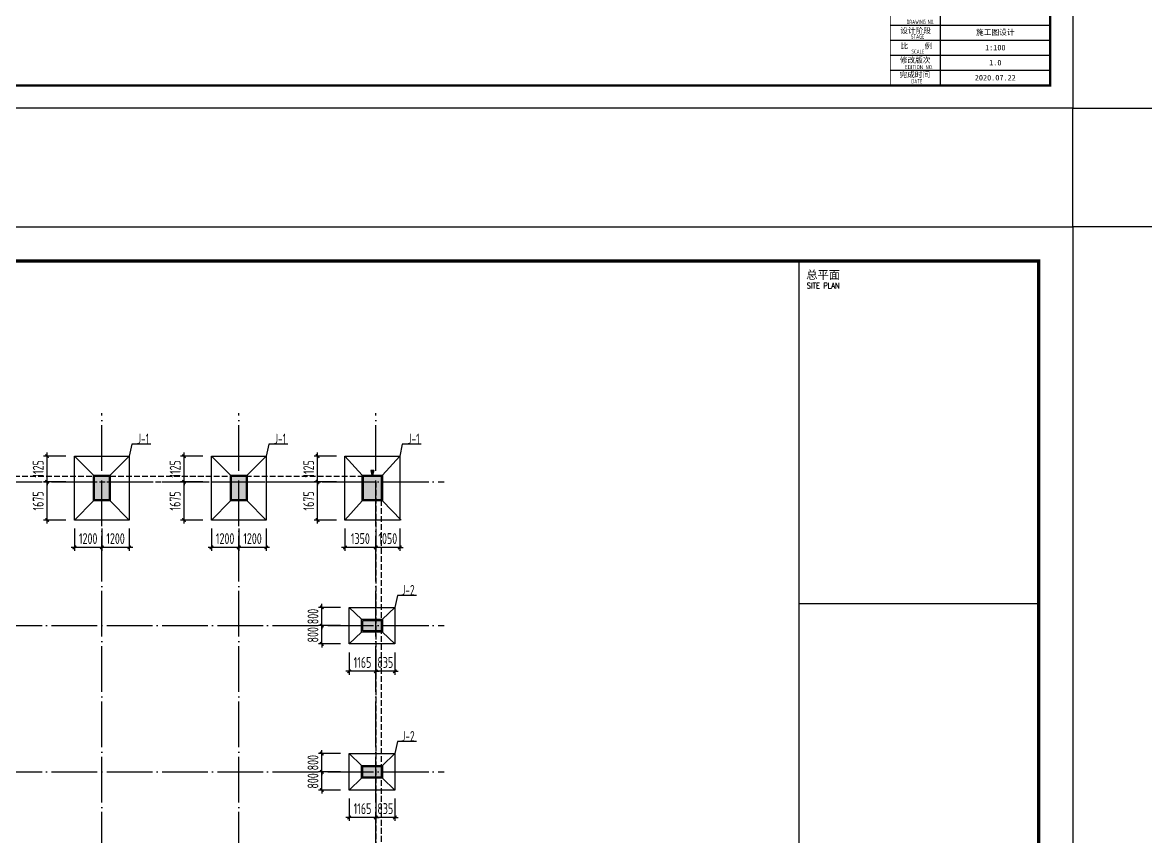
# Model space of a CAD drawing. Extents: x 2303022 to 2899168, y 17226141 to 18257813.
# Drawn here: x 2483829 to 2533029, y 18114846 to 18150493 of the extents above; entities that cross this region are included whole.
import ezdxf
from ezdxf.enums import TextEntityAlignment as Align

# ---------------------------------------------------------------- set-up
doc = ezdxf.new("R2010")
doc.units = 0
doc.header["$LTSCALE"] = 1000
doc.header["$MEASUREMENT"] = 0
for name, pattern in [('94', [0]), ('DASH', [0.35, 0.25, -0.1]), ('DOTE', [2.42, 2, -0.2, 0.02, -0.2])]:
    doc.linetypes.add(name, pattern=pattern)
doc.layers.get('Defpoints').update_dxf_attribs({"color": 250})
for name, color, linetype in [('1', 7, 'Continuous'), ('3', 3, 'Continuous'), ('3T_WOOD', 21, 'Continuous'), ('COLU', 253, 'Continuous'), ('COLU_DIM', 3, 'Continuous'), ('COLU_HATCH', 251, 'Continuous'), ('dim', 7, 'Continuous'), ('DOTE', 1, 'DOTE'), ('LVTRY', 6, 'Continuous'), ('PUB_TITLE', 4, 'Continuous'), ('R-tec-ysd', 1, 'Continuous'), ('S_SURFACE', 6, 'Continuous'), ('TK', 4, 'Continuous'), ('搅拌桩', 136, 'Continuous')]:
    doc.layers.add(name, color=color, linetype=linetype)
doc.styles.add('ROMANS', font='romans', dxfattribs={"width": 0.65, "height": 231.275})
doc.styles.add('TSSD_Dimension', font='Tssdeng.shx', dxfattribs={"width": 0.7, "bigfont": 'hztxt.shx'})
doc.styles.add('TSSD_REIN', font='tssdeng.shx', dxfattribs={"width": 0.7, "bigfont": 'tssdchn.shx'})
doc.styles.add('图签宋体', font='', dxfattribs={"height": 300})
doc.styles.get('图签宋体').set_extended_font_data('NSimSun')
doc.dimstyles.new('TSSD_150_150', dxfattribs={"dimtxt": 475, "dimasz": 150, "dimexe": 150, "dimexo": 375, "dimgap": 150, "dimtad": 1, "dimdec": 0, "dimzin": 0, "dimdsep": 46, "dimtxsty": 'TSSD_Dimension', "dimblk": 'ARCHTICK', "dimcen": 0, "dimdle": 150, "dimclrt": 7, "dimadec": 0, "dimazin": 0, "dimtfac": 1, "dimtdec": 0, "dimtix": 1, "dimtmove": 2, "dimatfit": 3, "dimfxl": 0, "dimtolj": 1, "dimtzin": 0, "dimarcsym": 0})

# ---------------------------------------------------------------- blocks, each defined once
blk = doc.blocks.new('_ArchTick')
at = {"color": 0, "linetype": 'ByBlock', "const_width": 0.4}
blk.add_lwpolyline([(-0.5, -0.5), (0.5, 0.5)], dxfattribs=at)
blk = doc.blocks.new('*D440')
at = {"layer": 'COLU_DIM', "color": 0, "lineweight": -2}
for p, q in [((2487307, 18128330), (2487307, 18127355)), ((2488507, 18128330), (2488507, 18127355)), ((2488657, 18127505), (2487157, 18127505))]:
    blk.add_line(p, q, dxfattribs=at)
at = {"layer": 'Defpoints', "color": 0}
for p in [(2487307, 18128705), (2488507, 18128705), (2487307, 18127505)]:
    blk.add_point(p, dxfattribs=at)
at = {"layer": 'COLU_DIM', "color": 0, "lineweight": -2, "xscale": 150, "yscale": 150, "zscale": 150, "rotation": 180}
blk.add_blockref('_ArchTick', (2487307, 18127505), dxfattribs=at)
at = {"layer": 'COLU_DIM', "color": 0, "lineweight": -2, "xscale": 150, "yscale": 150, "zscale": 150}
blk.add_blockref('_ArchTick', (2488507, 18127505), dxfattribs=at)
at = {"layer": 'COLU_DIM', "color": 7, "insert": (2487907, 18127893), "char_height": 475, "attachment_point": 5, "style": 'TSSD_Dimension'}
blk.add_mtext('\\A1;1200', dxfattribs=at)
blk = doc.blocks.new('*D441')
at = {"layer": 'COLU_DIM', "color": 0, "lineweight": -2}
for p, q in [((2486107, 18128330), (2486107, 18127355)), ((2487307, 18128330), (2487307, 18127355)), ((2487457, 18127505), (2485957, 18127505))]:
    blk.add_line(p, q, dxfattribs=at)
at = {"layer": 'Defpoints', "color": 0}
for p in [(2486107, 18128705), (2487307, 18128705), (2486107, 18127505)]:
    blk.add_point(p, dxfattribs=at)
at = {"layer": 'COLU_DIM', "color": 0, "lineweight": -2, "xscale": 150, "yscale": 150, "zscale": 150, "rotation": 180}
blk.add_blockref('_ArchTick', (2486107, 18127505), dxfattribs=at)
at = {"layer": 'COLU_DIM', "color": 0, "lineweight": -2, "xscale": 150, "yscale": 150, "zscale": 150}
blk.add_blockref('_ArchTick', (2487307, 18127505), dxfattribs=at)
at = {"layer": 'COLU_DIM', "color": 7, "insert": (2486707, 18127893), "char_height": 475, "attachment_point": 5, "style": 'TSSD_Dimension'}
blk.add_mtext('\\A1;1200', dxfattribs=at)
blk = doc.blocks.new('*D442')
at = {"layer": 'COLU_DIM', "color": 0, "lineweight": -2}
for p, q in [((2485732, 18130380), (2484757, 18130380)), ((2484907, 18128555), (2484907, 18130530)), ((2485732, 18128705), (2484757, 18128705))]:
    blk.add_line(p, q, dxfattribs=at)
at = {"layer": 'Defpoints', "color": 0}
for p in [(2484907, 18130380), (2486107, 18130380), (2486107, 18128705)]:
    blk.add_point(p, dxfattribs=at)
at = {"layer": 'COLU_DIM', "color": 0, "lineweight": -2, "xscale": 150, "yscale": 150, "zscale": 150}
for p, rotation in [((2484907, 18130380), 90), ((2484907, 18128705), 270)]:
    blk.add_blockref('_ArchTick', p, dxfattribs=dict(at, rotation=rotation))
at = {"layer": 'COLU_DIM', "color": 7, "insert": (2484519, 18129543), "char_height": 475, "attachment_point": 5, "rotation": 90, "style": 'TSSD_Dimension'}
blk.add_mtext('\\A1;1675', dxfattribs=at)
blk = doc.blocks.new('*D443')
at = {"layer": 'COLU_DIM', "color": 0, "lineweight": -2}
for p, q in [((2484907, 18131505), (2484907, 18131655)), ((2485732, 18131505), (2484757, 18131505)), ((2484907, 18130380), (2484907, 18131505)), ((2485732, 18130380), (2484757, 18130380)), ((2484907, 18130380), (2484907, 18130230))]:
    blk.add_line(p, q, dxfattribs=at)
at = {"layer": 'Defpoints', "color": 0}
for p in [(2484907, 18131505), (2486107, 18131505), (2486107, 18130380)]:
    blk.add_point(p, dxfattribs=at)
at = {"layer": 'COLU_DIM', "color": 0, "lineweight": -2, "xscale": 150, "yscale": 150, "zscale": 150}
for p, rotation in [((2484907, 18131505), 270), ((2484907, 18130380), 90)]:
    blk.add_blockref('_ArchTick', p, dxfattribs=dict(at, rotation=rotation))
at = {"layer": 'COLU_DIM', "color": 7, "insert": (2484519, 18130943), "char_height": 475, "attachment_point": 5, "rotation": 90, "style": 'TSSD_Dimension'}
blk.add_mtext('\\A1;1125', dxfattribs=at)
blk = doc.blocks.new('*D444')
at = {"layer": 'COLU_DIM', "color": 0, "lineweight": -2}
for p, q in [((2493307, 18128330), (2493307, 18127355)), ((2494507, 18128330), (2494507, 18127355)), ((2494657, 18127505), (2493157, 18127505))]:
    blk.add_line(p, q, dxfattribs=at)
at = {"layer": 'Defpoints', "color": 0}
for p in [(2493307, 18128705), (2494507, 18128705), (2493307, 18127505)]:
    blk.add_point(p, dxfattribs=at)
at = {"layer": 'COLU_DIM', "color": 0, "lineweight": -2, "xscale": 150, "yscale": 150, "zscale": 150, "rotation": 180}
blk.add_blockref('_ArchTick', (2493307, 18127505), dxfattribs=at)
at = {"layer": 'COLU_DIM', "color": 0, "lineweight": -2, "xscale": 150, "yscale": 150, "zscale": 150}
blk.add_blockref('_ArchTick', (2494507, 18127505), dxfattribs=at)
at = {"layer": 'COLU_DIM', "color": 7, "insert": (2493907, 18127893), "char_height": 475, "attachment_point": 5, "style": 'TSSD_Dimension'}
blk.add_mtext('\\A1;1200', dxfattribs=at)
blk = doc.blocks.new('*D445')
at = {"layer": 'COLU_DIM', "color": 0, "lineweight": -2}
for p, q in [((2492107, 18128330), (2492107, 18127355)), ((2493307, 18128330), (2493307, 18127355)), ((2493457, 18127505), (2491957, 18127505))]:
    blk.add_line(p, q, dxfattribs=at)
at = {"layer": 'Defpoints', "color": 0}
for p in [(2492107, 18128705), (2493307, 18128705), (2492107, 18127505)]:
    blk.add_point(p, dxfattribs=at)
at = {"layer": 'COLU_DIM', "color": 0, "lineweight": -2, "xscale": 150, "yscale": 150, "zscale": 150, "rotation": 180}
blk.add_blockref('_ArchTick', (2492107, 18127505), dxfattribs=at)
at = {"layer": 'COLU_DIM', "color": 0, "lineweight": -2, "xscale": 150, "yscale": 150, "zscale": 150}
blk.add_blockref('_ArchTick', (2493307, 18127505), dxfattribs=at)
at = {"layer": 'COLU_DIM', "color": 7, "insert": (2492707, 18127893), "char_height": 475, "attachment_point": 5, "style": 'TSSD_Dimension'}
blk.add_mtext('\\A1;1200', dxfattribs=at)
blk = doc.blocks.new('*D446')
at = {"layer": 'COLU_DIM', "color": 0, "lineweight": -2}
for p, q in [((2491732, 18130380), (2490757, 18130380)), ((2490907, 18128555), (2490907, 18130530)), ((2491732, 18128705), (2490757, 18128705))]:
    blk.add_line(p, q, dxfattribs=at)
at = {"layer": 'Defpoints', "color": 0}
for p in [(2490907, 18130380), (2492107, 18130380), (2492107, 18128705)]:
    blk.add_point(p, dxfattribs=at)
at = {"layer": 'COLU_DIM', "color": 0, "lineweight": -2, "xscale": 150, "yscale": 150, "zscale": 150}
for p, rotation in [((2490907, 18130380), 90), ((2490907, 18128705), 270)]:
    blk.add_blockref('_ArchTick', p, dxfattribs=dict(at, rotation=rotation))
at = {"layer": 'COLU_DIM', "color": 7, "insert": (2490519, 18129543), "char_height": 475, "attachment_point": 5, "rotation": 90, "style": 'TSSD_Dimension'}
blk.add_mtext('\\A1;1675', dxfattribs=at)
blk = doc.blocks.new('*D447')
at = {"layer": 'COLU_DIM', "color": 0, "lineweight": -2}
for p, q in [((2490907, 18131505), (2490907, 18131655)), ((2491732, 18131505), (2490757, 18131505)), ((2490907, 18130380), (2490907, 18131505)), ((2491732, 18130380), (2490757, 18130380)), ((2490907, 18130380), (2490907, 18130230))]:
    blk.add_line(p, q, dxfattribs=at)
at = {"layer": 'Defpoints', "color": 0}
for p in [(2490907, 18131505), (2492107, 18131505), (2492107, 18130380)]:
    blk.add_point(p, dxfattribs=at)
at = {"layer": 'COLU_DIM', "color": 0, "lineweight": -2, "xscale": 150, "yscale": 150, "zscale": 150}
for p, rotation in [((2490907, 18131505), 270), ((2490907, 18130380), 90)]:
    blk.add_blockref('_ArchTick', p, dxfattribs=dict(at, rotation=rotation))
at = {"layer": 'COLU_DIM', "color": 7, "insert": (2490519, 18130943), "char_height": 475, "attachment_point": 5, "rotation": 90, "style": 'TSSD_Dimension'}
blk.add_mtext('\\A1;1125', dxfattribs=at)
blk = doc.blocks.new('*D617')
at = {"layer": 'COLU_DIM', "color": 0, "lineweight": -2}
for p, q in [((2499307, 18122905), (2499307, 18121930)), ((2500142, 18122905), (2500142, 18121930)), ((2499307, 18122080), (2499157, 18122080)), ((2500142, 18122080), (2499307, 18122080)), ((2500142, 18122080), (2500292, 18122080))]:
    blk.add_line(p, q, dxfattribs=at)
at = {"layer": 'Defpoints', "color": 0}
for p in [(2499307, 18123280), (2500142, 18123280), (2499307, 18122080)]:
    blk.add_point(p, dxfattribs=at)
at = {"layer": 'COLU_DIM', "color": 0, "lineweight": -2, "xscale": 150, "yscale": 150, "zscale": 150}
blk.add_blockref('_ArchTick', (2499307, 18122080), dxfattribs=at)
at = {"layer": 'COLU_DIM', "color": 0, "lineweight": -2, "xscale": 150, "yscale": 150, "zscale": 150, "rotation": 180}
blk.add_blockref('_ArchTick', (2500142, 18122080), dxfattribs=at)
at = {"layer": 'COLU_DIM', "color": 7, "insert": (2499724, 18122468), "char_height": 475, "attachment_point": 5, "style": 'TSSD_Dimension'}
blk.add_mtext('\\A1;835', dxfattribs=at)
blk = doc.blocks.new('*D618')
at = {"layer": 'COLU_DIM', "color": 0, "lineweight": -2}
for p, q in [((2498142, 18122905), (2498142, 18121930)), ((2499307, 18122905), (2499307, 18121930)), ((2498142, 18122080), (2497992, 18122080)), ((2499307, 18122080), (2498142, 18122080)), ((2499307, 18122080), (2499457, 18122080))]:
    blk.add_line(p, q, dxfattribs=at)
at = {"layer": 'Defpoints', "color": 0}
for p in [(2498142, 18123280), (2499307, 18123280), (2498142, 18122080)]:
    blk.add_point(p, dxfattribs=at)
at = {"layer": 'COLU_DIM', "color": 0, "lineweight": -2, "xscale": 150, "yscale": 150, "zscale": 150}
blk.add_blockref('_ArchTick', (2498142, 18122080), dxfattribs=at)
at = {"layer": 'COLU_DIM', "color": 0, "lineweight": -2, "xscale": 150, "yscale": 150, "zscale": 150, "rotation": 180}
blk.add_blockref('_ArchTick', (2499307, 18122080), dxfattribs=at)
at = {"layer": 'COLU_DIM', "color": 7, "insert": (2498724, 18122468), "char_height": 475, "attachment_point": 5, "style": 'TSSD_Dimension'}
blk.add_mtext('\\A1;1165', dxfattribs=at)
blk = doc.blocks.new('*D619')
at = {"layer": 'COLU_DIM', "color": 0, "lineweight": -2}
for p, q in [((2496942, 18124080), (2496942, 18124230)), ((2497767, 18124080), (2496792, 18124080)), ((2496942, 18123280), (2496942, 18124080)), ((2497767, 18123280), (2496792, 18123280)), ((2496942, 18123280), (2496942, 18123130))]:
    blk.add_line(p, q, dxfattribs=at)
at = {"layer": 'Defpoints', "color": 0}
for p in [(2496942, 18124080), (2498142, 18124080), (2498142, 18123280)]:
    blk.add_point(p, dxfattribs=at)
at = {"layer": 'COLU_DIM', "color": 0, "lineweight": -2, "xscale": 150, "yscale": 150, "zscale": 150}
for p, rotation in [((2496942, 18124080), 270), ((2496942, 18123280), 90)]:
    blk.add_blockref('_ArchTick', p, dxfattribs=dict(at, rotation=rotation))
at = {"layer": 'COLU_DIM', "color": 7, "insert": (2496554, 18123680), "char_height": 475, "attachment_point": 5, "rotation": 90, "style": 'TSSD_Dimension'}
blk.add_mtext('\\A1;800', dxfattribs=at)
blk = doc.blocks.new('*D620')
at = {"layer": 'COLU_DIM', "color": 0, "lineweight": -2}
for p, q in [((2497767, 18124880), (2496792, 18124880)), ((2496942, 18124880), (2496942, 18125030)), ((2496942, 18124080), (2496942, 18124880)), ((2497767, 18124080), (2496792, 18124080)), ((2496942, 18124080), (2496942, 18123930))]:
    blk.add_line(p, q, dxfattribs=at)
at = {"layer": 'Defpoints', "color": 0}
for p in [(2496942, 18124880), (2498142, 18124880), (2498142, 18124080)]:
    blk.add_point(p, dxfattribs=at)
at = {"layer": 'COLU_DIM', "color": 0, "lineweight": -2, "xscale": 150, "yscale": 150, "zscale": 150}
for p, rotation in [((2496942, 18124880), 270), ((2496942, 18124080), 90)]:
    blk.add_blockref('_ArchTick', p, dxfattribs=dict(at, rotation=rotation))
at = {"layer": 'COLU_DIM', "color": 7, "insert": (2496554, 18124480), "char_height": 475, "attachment_point": 5, "rotation": 90, "style": 'TSSD_Dimension'}
blk.add_mtext('\\A1;800', dxfattribs=at)
blk = doc.blocks.new('*D621')
at = {"layer": 'COLU_DIM', "color": 0, "lineweight": -2}
for p, q in [((2499307, 18116505), (2499307, 18115530)), ((2500142, 18116505), (2500142, 18115530)), ((2499307, 18115680), (2499157, 18115680)), ((2500142, 18115680), (2499307, 18115680)), ((2500142, 18115680), (2500292, 18115680))]:
    blk.add_line(p, q, dxfattribs=at)
at = {"layer": 'Defpoints', "color": 0}
for p in [(2499307, 18116880), (2500142, 18116880), (2499307, 18115680)]:
    blk.add_point(p, dxfattribs=at)
at = {"layer": 'COLU_DIM', "color": 0, "lineweight": -2, "xscale": 150, "yscale": 150, "zscale": 150}
blk.add_blockref('_ArchTick', (2499307, 18115680), dxfattribs=at)
at = {"layer": 'COLU_DIM', "color": 0, "lineweight": -2, "xscale": 150, "yscale": 150, "zscale": 150, "rotation": 180}
blk.add_blockref('_ArchTick', (2500142, 18115680), dxfattribs=at)
at = {"layer": 'COLU_DIM', "color": 7, "insert": (2499724, 18116068), "char_height": 475, "attachment_point": 5, "style": 'TSSD_Dimension'}
blk.add_mtext('\\A1;835', dxfattribs=at)
blk = doc.blocks.new('*D622')
at = {"layer": 'COLU_DIM', "color": 0, "lineweight": -2}
for p, q in [((2498142, 18116505), (2498142, 18115530)), ((2499307, 18116505), (2499307, 18115530)), ((2498142, 18115680), (2497992, 18115680)), ((2499307, 18115680), (2498142, 18115680)), ((2499307, 18115680), (2499457, 18115680))]:
    blk.add_line(p, q, dxfattribs=at)
at = {"layer": 'Defpoints', "color": 0}
for p in [(2498142, 18116880), (2499307, 18116880), (2498142, 18115680)]:
    blk.add_point(p, dxfattribs=at)
at = {"layer": 'COLU_DIM', "color": 0, "lineweight": -2, "xscale": 150, "yscale": 150, "zscale": 150}
blk.add_blockref('_ArchTick', (2498142, 18115680), dxfattribs=at)
at = {"layer": 'COLU_DIM', "color": 0, "lineweight": -2, "xscale": 150, "yscale": 150, "zscale": 150, "rotation": 180}
blk.add_blockref('_ArchTick', (2499307, 18115680), dxfattribs=at)
at = {"layer": 'COLU_DIM', "color": 7, "insert": (2498724, 18116068), "char_height": 475, "attachment_point": 5, "style": 'TSSD_Dimension'}
blk.add_mtext('\\A1;1165', dxfattribs=at)
blk = doc.blocks.new('*D623')
at = {"layer": 'COLU_DIM', "color": 0, "lineweight": -2}
for p, q in [((2496942, 18117680), (2496942, 18117830)), ((2497767, 18117680), (2496792, 18117680)), ((2496942, 18116880), (2496942, 18117680)), ((2497767, 18116880), (2496792, 18116880)), ((2496942, 18116880), (2496942, 18116730))]:
    blk.add_line(p, q, dxfattribs=at)
at = {"layer": 'Defpoints', "color": 0}
for p in [(2496942, 18117680), (2498142, 18117680), (2498142, 18116880)]:
    blk.add_point(p, dxfattribs=at)
at = {"layer": 'COLU_DIM', "color": 0, "lineweight": -2, "xscale": 150, "yscale": 150, "zscale": 150}
for p, rotation in [((2496942, 18117680), 270), ((2496942, 18116880), 90)]:
    blk.add_blockref('_ArchTick', p, dxfattribs=dict(at, rotation=rotation))
at = {"layer": 'COLU_DIM', "color": 7, "insert": (2496554, 18117280), "char_height": 475, "attachment_point": 5, "rotation": 90, "style": 'TSSD_Dimension'}
blk.add_mtext('\\A1;800', dxfattribs=at)
blk = doc.blocks.new('*D624')
at = {"layer": 'COLU_DIM', "color": 0, "lineweight": -2}
for p, q in [((2497767, 18118480), (2496792, 18118480)), ((2496942, 18118480), (2496942, 18118630)), ((2496942, 18117680), (2496942, 18118480)), ((2497767, 18117680), (2496792, 18117680)), ((2496942, 18117680), (2496942, 18117530))]:
    blk.add_line(p, q, dxfattribs=at)
at = {"layer": 'Defpoints', "color": 0}
for p in [(2496942, 18118480), (2498142, 18118480), (2498142, 18117680)]:
    blk.add_point(p, dxfattribs=at)
at = {"layer": 'COLU_DIM', "color": 0, "lineweight": -2, "xscale": 150, "yscale": 150, "zscale": 150}
for p, rotation in [((2496942, 18118480), 270), ((2496942, 18117680), 90)]:
    blk.add_blockref('_ArchTick', p, dxfattribs=dict(at, rotation=rotation))
at = {"layer": 'COLU_DIM', "color": 7, "insert": (2496554, 18118080), "char_height": 475, "attachment_point": 5, "rotation": 90, "style": 'TSSD_Dimension'}
blk.add_mtext('\\A1;800', dxfattribs=at)
blk = doc.blocks.new('A$C177878A3')
at = {"layer": '1', "linetype": '94'}
blk.add_hatch(color=6, dxfattribs=at).paths.add_polyline_path([(112, 433), (0, 0), (224, 0)])
at = {"layer": '1', "color": 6, "linetype": '94'}
for p, q in [((0, 0), (112, 433)), ((224, 0), (112, 433)), ((0, 0), (224, 0))]:
    blk.add_line(p, q, dxfattribs=at)
blk = doc.blocks.new('A$C32175502')
at = {"layer": '1', "linetype": '94'}
blk.add_blockref('A$C177878A3', (0, 0), dxfattribs=at)
blk = doc.blocks.new('A$C3C5B3CE3')
at = {"layer": '1', "linetype": '94', "rotation": 180}
blk.add_blockref('A$C32175502', (224, 433), dxfattribs=at)
blk = doc.blocks.new('A$C43EB326B')
at = {"layer": '搅拌桩'}
blk.add_blockref('A$C3C5B3CE3', (0, 0), dxfattribs=at)
blk = doc.blocks.new('A$C2BB7790D')
at = {"layer": 'dim'}
blk.add_blockref('A$C43EB326B', (0, 0), dxfattribs=at)
blk = doc.blocks.new('*D649')
at = {"layer": 'COLU_DIM', "color": 0, "lineweight": -2}
for p, q in [((2499307, 18128330), (2499307, 18127355)), ((2500357, 18128330), (2500357, 18127355)), ((2499307, 18127505), (2499157, 18127505)), ((2500357, 18127505), (2499307, 18127505)), ((2500357, 18127505), (2500507, 18127505))]:
    blk.add_line(p, q, dxfattribs=at)
at = {"layer": 'Defpoints', "color": 0}
for p in [(2499307, 18128705), (2500357, 18128705), (2499307, 18127505)]:
    blk.add_point(p, dxfattribs=at)
at = {"layer": 'COLU_DIM', "color": 0, "lineweight": -2, "xscale": 150, "yscale": 150, "zscale": 150}
blk.add_blockref('_ArchTick', (2499307, 18127505), dxfattribs=at)
at = {"layer": 'COLU_DIM', "color": 0, "lineweight": -2, "xscale": 150, "yscale": 150, "zscale": 150, "rotation": 180}
blk.add_blockref('_ArchTick', (2500357, 18127505), dxfattribs=at)
at = {"layer": 'COLU_DIM', "color": 7, "insert": (2499832, 18127893), "char_height": 475, "attachment_point": 5, "style": 'TSSD_Dimension'}
blk.add_mtext('\\A1;1050', dxfattribs=at)
blk = doc.blocks.new('*D650')
at = {"layer": 'COLU_DIM', "color": 0, "lineweight": -2}
for p, q in [((2497957, 18128330), (2497957, 18127355)), ((2499307, 18128330), (2499307, 18127355)), ((2499457, 18127505), (2497807, 18127505))]:
    blk.add_line(p, q, dxfattribs=at)
at = {"layer": 'Defpoints', "color": 0}
for p in [(2497957, 18128705), (2499307, 18128705), (2497957, 18127505)]:
    blk.add_point(p, dxfattribs=at)
at = {"layer": 'COLU_DIM', "color": 0, "lineweight": -2, "xscale": 150, "yscale": 150, "zscale": 150, "rotation": 180}
blk.add_blockref('_ArchTick', (2497957, 18127505), dxfattribs=at)
at = {"layer": 'COLU_DIM', "color": 0, "lineweight": -2, "xscale": 150, "yscale": 150, "zscale": 150}
blk.add_blockref('_ArchTick', (2499307, 18127505), dxfattribs=at)
at = {"layer": 'COLU_DIM', "color": 7, "insert": (2498632, 18127893), "char_height": 475, "attachment_point": 5, "style": 'TSSD_Dimension'}
blk.add_mtext('\\A1;1350', dxfattribs=at)
blk = doc.blocks.new('*D651')
at = {"layer": 'COLU_DIM', "color": 0, "lineweight": -2}
for p, q in [((2497582, 18130380), (2496607, 18130380)), ((2496757, 18128555), (2496757, 18130530)), ((2497582, 18128705), (2496607, 18128705))]:
    blk.add_line(p, q, dxfattribs=at)
at = {"layer": 'Defpoints', "color": 0}
for p in [(2496757, 18130380), (2497957, 18130380), (2497957, 18128705)]:
    blk.add_point(p, dxfattribs=at)
at = {"layer": 'COLU_DIM', "color": 0, "lineweight": -2, "xscale": 150, "yscale": 150, "zscale": 150}
for p, rotation in [((2496757, 18130380), 90), ((2496757, 18128705), 270)]:
    blk.add_blockref('_ArchTick', p, dxfattribs=dict(at, rotation=rotation))
at = {"layer": 'COLU_DIM', "color": 7, "insert": (2496369, 18129543), "char_height": 475, "attachment_point": 5, "rotation": 90, "style": 'TSSD_Dimension'}
blk.add_mtext('\\A1;1675', dxfattribs=at)
blk = doc.blocks.new('*D652')
at = {"layer": 'COLU_DIM', "color": 0, "lineweight": -2}
for p, q in [((2496757, 18131505), (2496757, 18131655)), ((2497582, 18131505), (2496607, 18131505)), ((2496757, 18130380), (2496757, 18131505)), ((2497582, 18130380), (2496607, 18130380)), ((2496757, 18130380), (2496757, 18130230))]:
    blk.add_line(p, q, dxfattribs=at)
at = {"layer": 'Defpoints', "color": 0}
for p in [(2496757, 18131505), (2497957, 18131505), (2497957, 18130380)]:
    blk.add_point(p, dxfattribs=at)
at = {"layer": 'COLU_DIM', "color": 0, "lineweight": -2, "xscale": 150, "yscale": 150, "zscale": 150}
for p, rotation in [((2496757, 18131505), 270), ((2496757, 18130380), 90)]:
    blk.add_blockref('_ArchTick', p, dxfattribs=dict(at, rotation=rotation))
at = {"layer": 'COLU_DIM', "color": 7, "insert": (2496369, 18130943), "char_height": 475, "attachment_point": 5, "rotation": 90, "style": 'TSSD_Dimension'}
blk.add_mtext('\\A1;1125', dxfattribs=at)
blk = doc.blocks.new('GeYuanFrame_35215621', base_point=(20.09, 4.53))
at = {"layer": 'TK'}
blk.add_lwpolyline([(20.09, 4.53), (20.09, 598.53), (1071.09, 598.53), (1071.09, 4.53)], close=True, dxfattribs=at)
at = {"layer": 'TK', "const_width": 1}
blk.add_lwpolyline([(45.09, 588.53), (1061.09, 588.53), (1061.09, 14.53), (45.09, 14.53)], close=True, dxfattribs=at)
at = {"layer": 'TK'}
for points, const_width in [([(991.09, 588.53), (991.09, 14.53)], 0.4), ([(991.09, 488.5), (1061.09, 488.5)], 0.35)]:
    blk.add_lwpolyline(points, dxfattribs=dict(at, const_width=const_width))
at = {"layer": 'TK', "style": '图签宋体'}
blk.add_text('总平面', height=2.4, dxfattribs=at).set_placement((993.23, 583.28))
at = {"layer": 'TK', "style": 'ROMANS', "width": 0.76}
blk.add_text('SITE PLAN', height=1.697, dxfattribs=at).set_placement((993.35, 580.49))
blk = doc.blocks.new('GeYuanFrame_51848157', base_point=(20.09, 4.53))
at = {"layer": 'PUB_TITLE'}
blk.add_lwpolyline([(803.09, 14.53), (803.09, 111.33)], dxfattribs=at)
at = {"layer": 'TK'}
for p, q in [((781.09, 40.97), (851.09, 40.97)), ((781.09, 34.37), (851.09, 34.37)), ((781.09, 27.77), (851.09, 27.77)), ((781.09, 21.17), (851.09, 21.17)), ((781.09, 14.53), (851.09, 14.53))]:
    blk.add_line(p, q, dxfattribs=at)
blk.add_lwpolyline([(20.09, 4.53), (20.09, 598.53), (861.09, 598.53), (861.09, 4.53)], close=True, dxfattribs=at)
at = {"layer": 'TK', "const_width": 1}
blk.add_lwpolyline([(45.09, 588.53), (851.09, 588.53), (851.09, 14.53), (45.09, 14.53)], close=True, dxfattribs=at)
at = {"layer": 'TK', "const_width": 0.4}
blk.add_lwpolyline([(781.09, 588.53), (781.09, 14.53)], dxfattribs=at)
at = {"layer": 'TK', "style": '图签宋体'}
for s, p in [('设计阶段', (785.45, 37.32)), ('比    例', (785.59, 30.63)), ('修改版次', (785.24, 24.41)), ('完成时间', (785.11, 18.02))]:
    blk.add_text(s, height=2.4, dxfattribs=at).set_placement(p)
at = {"layer": 'TK', "style": 'TSSD_REIN'}
for s, width, p in [('DRAWING NO.', 0.7, (788.19, 41.45)), ('STAGE', 0.7, (790.09, 35.03)), ('SCALE', 0.7, (790.38, 28.42)), ('EDITION NO.', 0.8, (787.53, 21.64)), ('DATE', 0.7, (790.33, 15.45))]:
    blk.add_text(s, height=1.8, dxfattribs=dict(at, width=width)).set_placement(p)
at = {"layer": 'TK', "char_height": 2.4, "width": 48, "attachment_point": 5, "style": '图签宋体'}
for s, insert in [('施工图设计', (827.09, 37.67)), ('1:100', (827.09, 31.07)), ('1.0', (827.09, 24.47)), ('2020.07.22', (827.09, 17.88))]:
    blk.add_mtext(s, dxfattribs=dict(at, insert=insert))

msp = doc.modelspace()

# ---------------------------------------------------------------- hatches: boundary and pattern name
at = {"layer": 'COLU_HATCH'}
for points in [[(2486987, 18129590.5), (2486987, 18130620.5), (2487627, 18130620.5), (2487627, 18129590.5)], [(2492987, 18129590.5), (2492987, 18130620.5), (2493627, 18130620.5), (2493627, 18129590.5)], [(2498767, 18129590.5), (2498767, 18130620.5), (2499547, 18130620.5), (2499547, 18129590.5)], [(2498737, 18123850.5), (2498737, 18124310.5), (2499547, 18124310.5), (2499547, 18123850.5)], [(2498737, 18117450.5), (2498737, 18117910.5), (2499547, 18117910.5), (2499547, 18117450.5)]]:
    msp.add_hatch(color=256, dxfattribs=at).paths.add_polyline_path(points)

# ---------------------------------------------------------------- linework, layer by layer
at = {"layer": '3T_WOOD'}
for points in [[(2489449.7, 18132025.9), (2488620.1, 18132025.9), (2488507, 18131505.5)], [(2495449.7, 18132025.9), (2494620.1, 18132025.9), (2494507, 18131505.5)], [(2501299.7, 18132025.9), (2500470.1, 18132025.9), (2500357, 18131505.5)], [(2501084.7, 18125400.9), (2500255.1, 18125400.9), (2500142, 18124880.5)], [(2501084.7, 18119000.9), (2500255.1, 18119000.9), (2500142, 18118480.5)]]:
    msp.add_lwpolyline(points, dxfattribs=at)
at = {"layer": 'COLU'}
for points in [[(2486107, 18128705.5), (2486107, 18131505.5), (2488507, 18131505.5), (2488507, 18128705.5)], [(2492107, 18128705.5), (2492107, 18131505.5), (2494507, 18131505.5), (2494507, 18128705.5)], [(2497957, 18128705.5), (2497957, 18131505.5), (2500357, 18131505.5), (2500357, 18128705.5)], [(2486937, 18129540.5), (2486937, 18130670.5), (2487677, 18130670.5), (2487677, 18129540.5)], [(2486987, 18129590.5), (2486987, 18130620.5), (2487627, 18130620.5), (2487627, 18129590.5)], [(2492937, 18129540.5), (2492937, 18130670.5), (2493677, 18130670.5), (2493677, 18129540.5)], [(2492987, 18129590.5), (2492987, 18130620.5), (2493627, 18130620.5), (2493627, 18129590.5)], [(2498717, 18129540.5), (2498717, 18130670.5), (2499597, 18130670.5), (2499597, 18129540.5)], [(2498767, 18129590.5), (2498767, 18130620.5), (2499547, 18130620.5), (2499547, 18129590.5)], [(2498142, 18123280.5), (2498142, 18124880.5), (2500142, 18124880.5), (2500142, 18123280.5)], [(2498687, 18123800.5), (2498687, 18124360.5), (2499597, 18124360.5), (2499597, 18123800.5)], [(2498737, 18123850.5), (2498737, 18124310.5), (2499547, 18124310.5), (2499547, 18123850.5)], [(2498142, 18116880.5), (2498142, 18118480.5), (2500142, 18118480.5), (2500142, 18116880.5)], [(2498687, 18117400.5), (2498687, 18117960.5), (2499597, 18117960.5), (2499597, 18117400.5)], [(2498737, 18117450.5), (2498737, 18117910.5), (2499547, 18117910.5), (2499547, 18117450.5)]]:
    msp.add_lwpolyline(points, close=True, dxfattribs=at)
at = {"layer": 'DOTE'}
for p, q in [((2487307, 18065519.9), (2487307, 18133380.5)), ((2493307, 18065519.9), (2493307, 18133380.5)), ((2499307, 18065519.9), (2499307, 18133380.5)), ((2388307, 18130380.5), (2502307, 18130380.5)), ((2388307, 18124080.5), (2502307, 18124080.5)), ((2388307, 18117680.5), (2502307, 18117680.5))]:
    msp.add_line(p, q, dxfattribs=at)
at = {"layer": 'LVTRY'}
for p, q in [((2486937, 18130670.5), (2486107, 18131505.5)), ((2487677, 18130670.5), (2488507, 18131505.5)), ((2492937, 18130670.5), (2492107, 18131505.5)), ((2493677, 18130670.5), (2494507, 18131505.5)), ((2498717, 18130670.5), (2497957, 18131505.5)), ((2499597, 18130670.5), (2500357, 18131505.5)), ((2486937, 18129540.5), (2486107, 18128705.5)), ((2487677, 18129540.5), (2488507, 18128705.5)), ((2492937, 18129540.5), (2492107, 18128705.5)), ((2493677, 18129540.5), (2494507, 18128705.5)), ((2498717, 18129540.5), (2497957, 18128705.5)), ((2499597, 18129540.5), (2500416.8, 18128705.5)), ((2498687, 18124360.5), (2498142, 18124880.5)), ((2499597, 18124360.5), (2500142, 18124880.5)), ((2498687, 18123800.5), (2498142, 18123280.5)), ((2499597, 18123800.5), (2500142, 18123280.5)), ((2498687, 18117960.5), (2498142, 18118480.5)), ((2499597, 18117960.5), (2500142, 18118480.5)), ((2498687, 18117400.5), (2498142, 18116880.5)), ((2499597, 18117400.5), (2500142, 18116880.5))]:
    msp.add_line(p, q, dxfattribs=at)
at = {"layer": 'R-tec-ysd'}
msp.add_lwpolyline([(2529847.2, 18146737.7), (2536209.8, 18146737.7), (2536209.8, 18141548.8), (2529847.2, 18141548.8)], close=True, dxfattribs=at)
at = {"layer": 'S_SURFACE', "linetype": 'DASH'}
for points in [[(2391067, 18130620.5), (2499547, 18130620.5), (2499547, 18073380.5), (2391067, 18073380.5)], [(2391307, 18130380.5), (2499307, 18130380.5), (2499307, 18073620.5), (2391307, 18073620.5)]]:
    msp.add_lwpolyline(points, close=True, dxfattribs=at)

# ---------------------------------------------------------------- block references
at = {"layer": '3', "xscale": 0.599999999627471, "yscale": 0.6000000014901161, "zscale": 0.6}
msp.add_blockref('A$C2BB7790D', (2499088.1, 18130613.7), dxfattribs=at)
at = {"layer": '3T_WOOD', "xscale": 150, "yscale": 150, "zscale": 150}
msp.add_blockref('GeYuanFrame_35215621', (2372197.2, 18052448.8), dxfattribs=at)
at = {"layer": 'LVTRY', "xscale": 100, "yscale": 100, "zscale": 100}
msp.add_blockref('GeYuanFrame_51848157', (2445747.2, 18146737.7), dxfattribs=at)

# ---------------------------------------------------------------- texts
at = {"layer": '3T_WOOD', "style": 'TSSD_REIN', "width": 0.7}
for s, p in [('J-1', (2489375.7, 18132038.2)), ('J-1', (2495375.7, 18132038.2)), ('J-1', (2501225.7, 18132038.2)), ('J-2', (2501010.7, 18125413.2)), ('J-2', (2501010.7, 18119013.2))]:
    msp.add_text(s, height=450, dxfattribs=at).set_placement(p, align=Align.RIGHT)

# ---------------------------------------------------------------- dimensions: what is measured, and where the dimension line sits
at = {"layer": 'COLU_DIM'}
for base, p1, p2, angle, picture, middle in [((2484907, 18131505.5), (2486107, 18130380.5), (2486107, 18131505.5), 90, '*D443', (2484519.5, 18130943)), ((2490907, 18131505.5), (2492107, 18130380.5), (2492107, 18131505.5), 90, '*D447', (2490519.5, 18130943)), ((2496757, 18131505.5), (2497957, 18130380.5), (2497957, 18131505.5), 90, '*D652', (2496369.5, 18130943)), ((2484907, 18130380.5), (2486107, 18128705.5), (2486107, 18130380.5), 90, '*D442', (2484519.5, 18129543)), ((2490907, 18130380.5), (2492107, 18128705.5), (2492107, 18130380.5), 90, '*D446', (2490519.5, 18129543)), ((2496757, 18130380.5), (2497957, 18128705.5), (2497957, 18130380.5), 90, '*D651', (2496369.5, 18129543)), ((2486107, 18127505.5), (2487307, 18128705.5), (2486107, 18128705.5), 180, '*D441', (2486707, 18127893)), ((2487307, 18127505.5), (2488507, 18128705.5), (2487307, 18128705.5), 180, '*D440', (2487907, 18127893)), ((2492107, 18127505.5), (2493307, 18128705.5), (2492107, 18128705.5), 180, '*D445', (2492707, 18127893)), ((2493307, 18127505.5), (2494507, 18128705.5), (2493307, 18128705.5), 180, '*D444', (2493907, 18127893)), ((2497957, 18127505.5), (2499307, 18128705.5), (2497957, 18128705.5), 180, '*D650', (2498632, 18127893)), ((2499307, 18127505.5), (2500357, 18128705.5), (2499307, 18128705.5), 180, '*D649', (2499832, 18127893)), ((2496942, 18124880.5), (2498142, 18124080.5), (2498142, 18124880.5), 90, '*D620', (2496554.5, 18124480.5)), ((2496942, 18124080.5), (2498142, 18123280.5), (2498142, 18124080.5), 90, '*D619', (2496554.5, 18123680.5)), ((2498142, 18122080.5), (2499307, 18123280.5), (2498142, 18123280.5), 180, '*D618', (2498724.5, 18122468)), ((2499307, 18122080.5), (2500142, 18123280.5), (2499307, 18123280.5), 180, '*D617', (2499724.5, 18122468)), ((2496942, 18118480.5), (2498142, 18117680.5), (2498142, 18118480.5), 90, '*D624', (2496554.5, 18118080.5)), ((2496942, 18117680.5), (2498142, 18116880.5), (2498142, 18117680.5), 90, '*D623', (2496554.5, 18117280.5)), ((2498142, 18115680.5), (2499307, 18116880.5), (2498142, 18116880.5), 180, '*D622', (2498724.5, 18116068)), ((2499307, 18115680.5), (2500142, 18116880.5), (2499307, 18116880.5), 180, '*D621', (2499724.5, 18116068))]:
    dim = msp.add_linear_dim(base=base, p1=p1, p2=p2, angle=angle, dimstyle='TSSD_150_150', dxfattribs=at)
    dim.commit()
    dim.dimension.update_dxf_attribs({"geometry": picture, "text_midpoint": middle})

doc.saveas('drawing.dxf')
